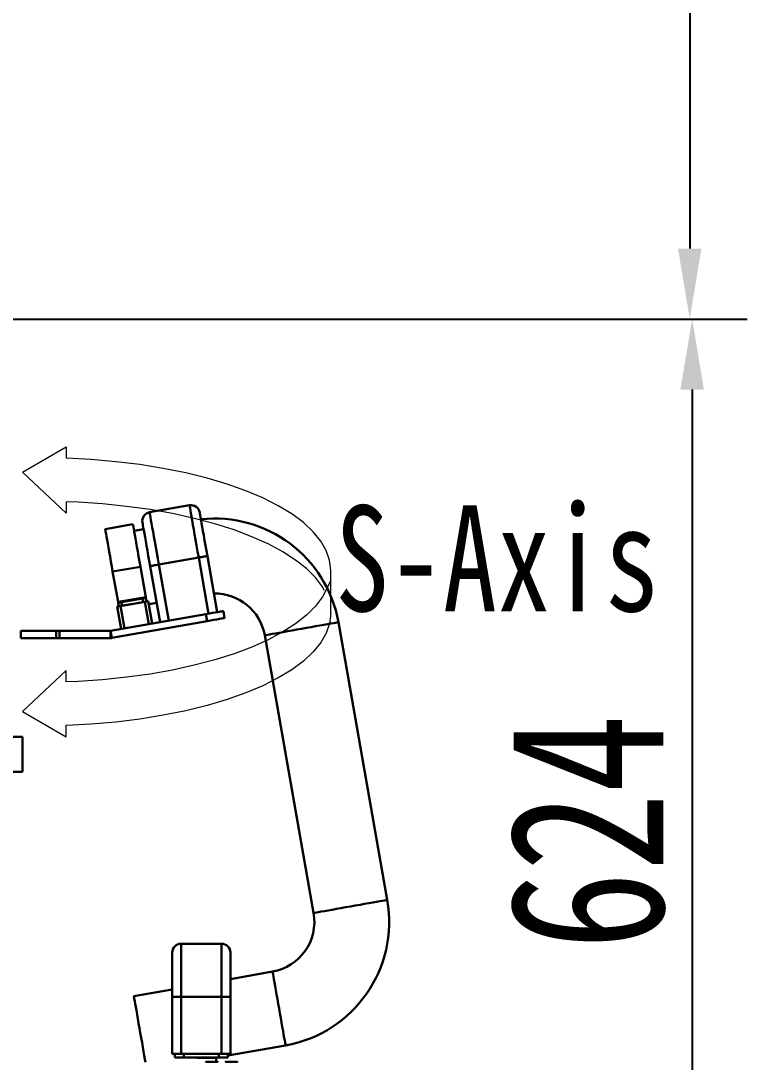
# Model space of a CAD drawing. Header units: millimetres. Extents: x 8 to 22425, y -1213 to 4973.
# Drawn here: x 10404 to 10817, y 3327 to 3918 of the extents above; entities that cross this region are included whole.
import ezdxf

# ---------------------------------------------------------------- set-up
doc = ezdxf.new("R2010")
doc.units = ezdxf.units.MM
doc.header["$PDSIZE"] = -1
doc.linetypes.add('CENTERX2', pattern=[20.32, 12.7, -2.54, 2.54, -2.54])
doc.layers.add('中心线层', color=1, linetype='CENTERX2')
doc.layers.add('文字层', color=7, linetype='Continuous', lineweight=25)
doc.styles.get("Standard").update_dxf_attribs({"font": 'hyswlongfangsong.ttf'})
doc.dimstyles.new('ISO-25', dxfattribs={"dimscale": 25, "dimtxt": 3.5, "dimasz": 1.6, "dimexe": 1.25, "dimexo": 0.625, "dimtad": 1, "dimdec": 0, "dimzin": 9, "dimdsep": 46, "dimtxsty": 'Standard', "dimcen": 2.5, "dimadec": 0, "dimazin": 2, "dimtfac": 1, "dimtdec": 0, "dimtofl": 0, "dimtmove": 0, "dimatfit": 3, "dimfxl": 1, "dimarcsym": 0})

# ---------------------------------------------------------------- blocks, each defined once
blk = doc.blocks.new('*D170')
at = {"color": 0, "lineweight": -2, "transparency": 16777216}
for p, q in [((10120.92, 3749.07), (10816.81, 3749.07)), ((10785.56, 3709.07), (10785.56, 3165.07)), ((10540.92, 3125.07), (10816.81, 3125.07))]:
    blk.add_line(p, q, dxfattribs=at)
at = {"color": 0, "transparency": 16777216}
for points in [[(10778.89, 3709.07), (10792.22, 3709.07), (10785.56, 3749.07)], [(10778.89, 3165.07), (10792.22, 3165.07), (10785.56, 3125.07)]]:
    blk.add_solid(points, dxfattribs=at)
at = {"layer": 'Defpoints', "color": 0, "transparency": 16777216}
for p in [(10105.3, 3749.07), (10525.3, 3125.07), (10785.56, 3125.07)]:
    blk.add_point(p, dxfattribs=at)
at = {"color": 0, "transparency": 16777216, "insert": (10726.18, 3457.98), "char_height": 87.5, "attachment_point": 5, "rotation": 90}
blk.add_mtext('624', dxfattribs=at)
blk = doc.blocks.new('*D173')
at = {"color": 0, "lineweight": -2, "transparency": 16777216}
for p, q in [((10120.92, 4329.07), (10815.43, 4329.07)), ((10784.18, 4289.07), (10784.18, 3789.07)), ((10120.92, 3749.07), (10815.43, 3749.07))]:
    blk.add_line(p, q, dxfattribs=at)
at = {"color": 0, "transparency": 16777216}
for points in [[(10777.51, 4289.07), (10790.84, 4289.07), (10784.18, 4329.07)], [(10777.51, 3789.07), (10790.84, 3789.07), (10784.18, 3749.07)]]:
    blk.add_solid(points, dxfattribs=at)
at = {"layer": 'Defpoints', "color": 0, "transparency": 16777216}
for p in [(10105.3, 4329.07), (10105.3, 3749.07), (10784.18, 3749.07)]:
    blk.add_point(p, dxfattribs=at)
at = {"color": 0, "transparency": 16777216, "insert": (10724.8, 4039.07), "char_height": 87.5, "attachment_point": 5, "rotation": 90}
blk.add_mtext('580', dxfattribs=at)
blk = doc.blocks.new('1111')
at = {"layer": '中心线层', "color": 0, "linetype": 'Continuous', "lineweight": 0}
for p, q in [((3648.14, -2830.89), (3672.84, -2816.56)), ((3672.84, -2816.56), (3672.84, -2823.05)), ((3687.08, -2823.77), (3672.84, -2823.05)), ((3701.1, -2824.98), (3687.08, -2823.77)), ((3714.8, -2826.65), (3701.1, -2824.98)), ((3728.07, -2828.77), (3714.8, -2826.65)), ((3740.81, -2831.34), (3728.07, -2828.77)), ((3672.84, -2854.23), (3648.14, -2830.89)), ((3752.92, -2834.32), (3740.81, -2831.34)), ((3764.32, -2837.71), (3752.92, -2834.32)), ((3774.91, -2841.46), (3764.32, -2837.71)), ((3784.61, -2845.56), (3774.91, -2841.46)), ((3672.84, -2847.74), (3672.84, -2854.23)), ((3679.63, -2848.03), (3672.84, -2847.8)), ((3693.55, -2848.96), (3679.63, -2848.03)), ((3793.36, -2849.96), (3784.61, -2845.56)), ((3707.21, -2850.35), (3693.55, -2848.96)), ((3720.52, -2852.19), (3707.21, -2850.35)), ((3733.36, -2854.47), (3720.52, -2852.19)), ((3801.07, -2854.65), (3793.36, -2849.96)), ((3745.66, -2857.16), (3733.36, -2854.47)), ((3757.31, -2860.25), (3745.66, -2857.16)), ((3768.24, -2863.71), (3757.31, -2860.25)), ((3807.71, -2859.58), (3801.07, -2854.65)), ((3813.2, -2864.71), (3807.71, -2859.58)), ((3778.35, -2867.53), (3768.24, -2863.71)), ((3817.52, -2870.01), (3813.2, -2864.71)), ((3787.59, -2871.66), (3778.35, -2867.53)), ((3795.87, -2876.09), (3787.59, -2871.66)), ((3820.63, -2875.43), (3817.52, -2870.01)), ((3803.15, -2880.78), (3795.87, -2876.09)), ((3822.5, -2880.94), (3820.63, -2875.43)), ((3809.35, -2885.69), (3803.15, -2880.78)), ((3823.13, -2886.49), (3822.5, -2880.94)), ((3814.45, -2890.78), (3809.35, -2885.69)), ((3823.13, -2911.19), (3823.13, -2886.49)), ((3823.13, -2911.19), (3823.13, -2886.49)), ((3818.4, -2896.03), (3814.45, -2890.78)), ((3823.13, -2892.5), (3818.4, -2901.65)), ((3818.4, -2901.65), (3814.45, -2906.9)), ((3819.45, -2898.07), (3818.4, -2896.03)), ((3814.45, -2906.9), (3809.35, -2912)), ((3809.35, -2912), (3803.15, -2916.91)), ((3823.13, -2911.19), (3822.5, -2916.74)), ((3803.15, -2916.91), (3795.87, -2921.59)), ((3822.5, -2916.74), (3820.63, -2922.25)), ((3795.87, -2921.59), (3787.59, -2926.02)), ((3820.63, -2922.25), (3817.52, -2927.67)), ((3778.35, -2930.15), (3768.24, -2933.97)), ((3787.59, -2926.02), (3778.35, -2930.15)), ((3817.52, -2927.67), (3813.2, -2932.97)), ((3768.24, -2933.97), (3757.31, -2937.43)), ((3813.2, -2932.97), (3807.71, -2938.1)), ((3745.66, -2940.52), (3733.36, -2943.21)), ((3757.31, -2937.43), (3745.66, -2940.52)), ((3801.07, -2943.03), (3793.36, -2947.72)), ((3807.71, -2938.1), (3801.07, -2943.03)), ((3672.84, -2943.39), (3648.14, -2966.73)), ((3672.84, -2949.88), (3672.84, -2943.39)), ((3693.55, -2948.72), (3679.63, -2949.65)), ((3707.21, -2947.33), (3693.55, -2948.72)), ((3720.52, -2945.49), (3707.21, -2947.33)), ((3733.36, -2943.21), (3720.52, -2945.49)), ((3793.36, -2947.72), (3784.61, -2952.13)), ((3679.63, -2949.65), (3672.84, -2949.88)), ((3784.61, -2952.13), (3774.91, -2956.22)), ((3764.32, -2959.98), (3752.92, -2963.36)), ((3774.91, -2956.22), (3764.32, -2959.98)), ((3740.81, -2966.34), (3728.07, -2968.91)), ((3752.92, -2963.36), (3740.81, -2966.34)), ((3648.14, -2966.73), (3672.84, -2981.06)), ((3714.8, -2971.04), (3701.1, -2972.71)), ((3728.07, -2968.91), (3714.8, -2971.04)), ((3687.08, -2973.91), (3672.84, -2974.63)), ((3672.84, -2981.06), (3672.84, -2974.58)), ((3701.1, -2972.71), (3687.08, -2973.91))]:
    blk.add_line(p, q, dxfattribs=at)

msp = doc.modelspace()

# ---------------------------------------------------------------- linework, layer by layer
at = {"color": 161, "lineweight": 30, "true_color": 0x67adff}
for p, q in [((10500.09, 3643.43), (10477.44, 3639.43)), ((10467.96, 3632.69), (10452.21, 3629.91)), ((10474.05, 3629.85), (10468.63, 3628.9)), ((10505.31, 3613.79), (10482.66, 3609.79)), ((10510.94, 3581.88), (10505.31, 3613.79)), ((10510.27, 3614.48), (10515.86, 3582.75)), ((10472.22, 3608.56), (10456.46, 3605.78)), ((10456.46, 3605.78), (10459.5, 3588.55)), ((10472.22, 3608.56), (10475.26, 3591.32)), ((10483.37, 3577.02), (10477.77, 3608.75)), ((10482.66, 3609.79), (10488.29, 3577.88)), ((10475.26, 3591.32), (10459.5, 3588.55)), ((10459.93, 3586.08), (10459.59, 3588.05)), ((10460.92, 3586.26), (10474.71, 3588.69)), ((10473.37, 3590.49), (10461.56, 3588.4)), ((10461.56, 3588.4), (10461.9, 3586.43)), ((10473.72, 3588.52), (10461.9, 3586.43)), ((10473.72, 3588.52), (10473.37, 3590.49)), ((10476.96, 3575.89), (10474.71, 3588.69)), ((10475.34, 3590.83), (10475.69, 3588.86)), ((10476.68, 3589.04), (10478.93, 3576.23)), ((10477, 3587.21), (10481.43, 3588)), ((10455.3, 3572.07), (10509.46, 3581.62)), ((10461.21, 3573.11), (10458.95, 3585.91)), ((10460.92, 3586.26), (10463.18, 3573.46)), ((10510.16, 3577.68), (10509.46, 3581.62)), ((10519.31, 3583.35), (10520.01, 3579.41)), ((10455.99, 3568.13), (10510.16, 3577.68)), ((10612.44, 3419.43), (10584.66, 3577)), ((10404.3, 3572.07), (10404.3, 3568.07)), ((10424.3, 3572.07), (10404.3, 3572.07)), ((10424.3, 3568.07), (10424.3, 3572.07)), ((10424.3, 3572.07), (10426.3, 3572.07)), ((10426.3, 3572.07), (10426.3, 3568.07)), ((10426.3, 3572.07), (10455.3, 3572.07)), ((10455.3, 3568.07), (10455.3, 3572.07)), ((10455.99, 3568.13), (10455.3, 3572.07)), ((10542.8, 3569.62), (10570.59, 3412.05)), ((10404.3, 3568.07), (10424.3, 3568.07)), ((10426.3, 3568.07), (10424.3, 3568.07)), ((10426.3, 3568.07), (10455.3, 3568.07)), ((10355.3, 3512.07), (10405.3, 3512.07)), ((10405.3, 3512.07), (10405.3, 3492.07)), ((10405.3, 3492.07), (10355.3, 3492.07)), ((10518.3, 3394.57), (10495.3, 3394.57)), ((10495.3, 3394.57), (10495.3, 3364.47)), ((10518.3, 3364.47), (10518.3, 3394.57)), ((10490.3, 3364.29), (10490.3, 3389.57)), ((10523.3, 3389.57), (10523.3, 3364.29)), ((10547.26, 3378.75), (10523.3, 3374.52)), ((10490.3, 3368.7), (10468.48, 3364.86)), ((10490.3, 3332.07), (10490.3, 3364.29)), ((10495.3, 3364.47), (10495.3, 3332.07)), ((10518.3, 3364.47), (10495.3, 3364.47)), ((10518.3, 3332.07), (10518.3, 3364.47)), ((10523.3, 3364.29), (10523.3, 3332.07)), ((10521.8, 3331.1), (10554.65, 3336.89)), ((10491.8, 3332.07), (10490.3, 3332.07)), ((10491.8, 3330.07), (10491.8, 3332.07)), ((10491.8, 3332.07), (10496.8, 3332.07)), ((10496.8, 3330.07), (10491.8, 3330.07)), ((10496.8, 3332.07), (10496.8, 3330.07)), ((10516.8, 3332.07), (10496.8, 3332.07)), ((10516.8, 3330.07), (10496.8, 3330.07)), ((10515.3, 3329.87), (10504.24, 3329.87)), ((10509.51, 3327.57), (10515.87, 3327.57)), ((10515.3, 3329.96), (10515.92, 3330.07)), ((10515.3, 3329.87), (10515.3, 3327.57)), ((10515.87, 3327.57), (10516.11, 3327.57)), ((10516.8, 3330.07), (10516.8, 3332.07)), ((10516.8, 3332.07), (10521.8, 3332.07)), ((10521.8, 3330.07), (10516.8, 3330.07)), ((10520.62, 3327.57), (10527.22, 3327.57)), ((10521.8, 3332.07), (10521.8, 3330.07)), ((10523.3, 3332.07), (10521.8, 3332.07))]:
    msp.add_line(p, q, dxfattribs=at)
at = {"color": 161, "lineweight": 30, "true_color": 0x67adff, "flags": 128}
for points in [[(10505.31, 3613.79), (10504.72, 3617.17), (10504.13, 3620.5), (10503.56, 3623.72), (10503.02, 3626.8), (10502.51, 3629.71), (10502.03, 3632.41), (10501.6, 3634.87), (10501.21, 3637.06), (10500.88, 3638.96), (10500.6, 3640.54), (10500.38, 3641.79), (10500.22, 3642.7), (10500.12, 3643.25), (10500.09, 3643.43)], [(10477.44, 3639.43), (10477.47, 3639.25), (10477.57, 3638.7), (10477.72, 3637.8), (10477.95, 3636.55), (10478.23, 3634.96), (10478.56, 3633.06), (10478.95, 3630.87), (10479.38, 3628.41), (10479.86, 3625.71), (10480.37, 3622.81), (10480.91, 3619.72), (10481.48, 3616.5), (10482.07, 3613.18), (10482.66, 3609.79)], [(10505.88, 3639.37), (10505.91, 3639.19), (10506, 3638.66), (10506.16, 3637.78), (10506.37, 3636.57), (10506.64, 3635.04), (10506.97, 3633.21), (10507.34, 3631.1), (10507.75, 3628.75), (10508.2, 3626.19), (10508.69, 3623.44), (10509.2, 3620.54), (10509.73, 3617.54), (10510.27, 3614.48)], [(10452.21, 3629.91), (10452.24, 3629.73), (10452.33, 3629.21), (10452.48, 3628.34), (10452.69, 3627.14), (10452.96, 3625.64), (10453.28, 3623.84), (10453.64, 3621.78), (10454.05, 3619.49), (10454.48, 3616.99), (10454.95, 3614.34), (10455.44, 3611.55), (10455.95, 3608.69), (10456.46, 3605.78)], [(10467.96, 3632.69), (10468, 3632.51), (10468.09, 3631.99), (10468.24, 3631.12), (10468.45, 3629.92), (10468.72, 3628.42), (10469.03, 3626.62), (10469.4, 3624.56), (10469.8, 3622.27), (10470.24, 3619.77), (10470.71, 3617.11), (10471.2, 3614.33), (10471.71, 3611.47), (10472.22, 3608.56)], [(10477.77, 3608.75), (10477.23, 3611.81), (10476.7, 3614.81), (10476.19, 3617.71), (10475.71, 3620.46), (10475.25, 3623.02), (10474.84, 3625.37), (10474.47, 3627.48), (10474.14, 3629.31), (10473.87, 3630.84), (10473.66, 3632.05), (10473.51, 3632.93), (10473.41, 3633.46), (10473.38, 3633.64)], [(10459.5, 3588.55), (10459.52, 3588.45), (10459.53, 3588.36), (10459.55, 3588.27), (10459.56, 3588.2), (10459.57, 3588.14), (10459.58, 3588.09), (10459.59, 3588.06), (10459.59, 3588.05)], [(10459.59, 3588.05), (10459.63, 3588.06), (10459.74, 3588.08), (10459.92, 3588.11), (10460.16, 3588.16), (10460.46, 3588.21), (10460.8, 3588.27), (10461.17, 3588.33), (10461.56, 3588.4)], [(10473.37, 3590.49), (10473.76, 3590.55), (10474.13, 3590.62), (10474.47, 3590.68), (10474.77, 3590.73), (10475.01, 3590.77), (10475.19, 3590.81), (10475.31, 3590.83), (10475.34, 3590.83)], [(10474.71, 3588.69), (10475.09, 3588.76), (10475.46, 3588.82), (10475.8, 3588.88), (10476.1, 3588.93), (10476.34, 3588.98), (10476.53, 3589.01), (10476.64, 3589.03), (10476.68, 3589.04)], [(10475.26, 3591.32), (10475.27, 3591.23), (10475.29, 3591.14), (10475.31, 3591.05), (10475.32, 3590.98), (10475.33, 3590.92), (10475.34, 3590.87), (10475.34, 3590.84), (10475.34, 3590.83)], [(10458.95, 3585.91), (10458.99, 3585.92), (10459.1, 3585.94), (10459.28, 3585.97), (10459.53, 3586.01), (10459.83, 3586.07), (10460.17, 3586.13), (10460.54, 3586.19), (10460.92, 3586.26)], [(10509.46, 3581.62), (10511.38, 3581.96), (10513.23, 3582.28), (10514.93, 3582.58), (10516.43, 3582.84), (10517.65, 3583.06), (10518.56, 3583.22), (10519.12, 3583.32), (10519.31, 3583.35)], [(10520.01, 3579.41), (10519.82, 3579.38), (10519.26, 3579.28), (10518.35, 3579.12), (10517.12, 3578.91), (10515.63, 3578.64), (10513.93, 3578.34), (10512.08, 3578.02), (10510.16, 3577.68)], [(10542.8, 3569.62), (10542.98, 3569.66), (10543.52, 3569.75), (10544.4, 3569.91), (10545.61, 3570.12), (10547.13, 3570.39), (10548.93, 3570.7), (10550.99, 3571.07), (10553.27, 3571.47), (10555.72, 3571.9), (10558.31, 3572.36), (10561, 3572.83), (10563.73, 3573.31), (10566.46, 3573.8), (10569.15, 3574.27), (10571.74, 3574.73), (10574.19, 3575.16), (10576.47, 3575.56), (10578.53, 3575.92), (10580.33, 3576.24), (10581.85, 3576.51), (10583.06, 3576.72), (10583.94, 3576.88), (10584.48, 3576.97), (10584.66, 3577)], [(10570.59, 3412.05), (10570.76, 3412.09), (10571.3, 3412.18), (10572.18, 3412.34), (10573.39, 3412.55), (10574.91, 3412.82), (10576.72, 3413.14), (10578.77, 3413.5), (10581.05, 3413.9), (10583.5, 3414.33), (10586.1, 3414.79), (10588.78, 3415.26), (10591.51, 3415.74), (10594.24, 3416.23), (10596.93, 3416.7), (10599.52, 3417.16), (10601.98, 3417.59), (10604.25, 3417.99), (10606.31, 3418.35), (10608.12, 3418.67), (10609.64, 3418.94), (10610.85, 3419.15), (10611.73, 3419.31), (10612.26, 3419.4), (10612.44, 3419.43)], [(10547.26, 3378.75), (10547.3, 3378.57), (10547.39, 3378.04), (10547.55, 3377.16), (10547.76, 3375.95), (10548.03, 3374.42), (10548.35, 3372.62), (10548.71, 3370.56), (10549.11, 3368.29), (10549.54, 3365.83), (10550, 3363.24), (10550.47, 3360.55), (10550.96, 3357.82), (10551.44, 3355.09), (10551.91, 3352.41), (10552.37, 3349.81), (10552.8, 3347.36), (10553.2, 3345.08), (10553.56, 3343.02), (10553.88, 3341.22), (10554.15, 3339.7), (10554.36, 3338.49), (10554.52, 3337.61), (10554.61, 3337.07), (10554.65, 3336.89), (10554.65, 3336.89)], [(10468.48, 3364.86), (10468.51, 3364.68), (10468.61, 3364.14), (10468.76, 3363.26), (10468.97, 3362.05), (10469.24, 3360.53), (10469.56, 3358.73), (10469.92, 3356.67), (10470.33, 3354.39), (10470.76, 3351.94), (10471.22, 3349.35), (10471.69, 3346.66), (10472.17, 3343.93), (10472.65, 3341.2), (10473.13, 3338.51), (10473.58, 3335.92), (10474.02, 3333.47), (10474.42, 3331.19), (10474.78, 3329.13), (10475.1, 3327.33)]]:
    msp.add_lwpolyline(points, dxfattribs=at)
at = {"color": 161, "lineweight": 30, "true_color": 0x67adff}
for centre, radius, start, end in [((10500.96, 3638.5), 5, 10, 100), ((10478.3, 3634.51), 5, 100, 190), ((10514.49, 3564.63), 71.25, 10, 96.37891), ((10514.49, 3564.63), 28.75, 10, 90.99494), ((10455.3, 3572.07), 4, 270, 280), ((10542.27, 3407.06), 71.25, 280, 10), ((10542.27, 3407.06), 28.75, 280, 10), ((10495.3, 3389.57), 5, 90, 180), ((10518.3, 3389.57), 5, 0, 90), ((10509.51, 3327.37), 0.2, 90, 180), ((10516.11, 3327.37), 0.2, 0, 90), ((10520.62, 3327.37), 0.2, 90, 180), ((10527.22, 3327.37), 0.2, 0, 90)]:
    msp.add_arc(centre, radius, start, end, dxfattribs=at)
for points, knots in [([(10505.31, 3613.79), (10505.87, 3613.88), (10506.98, 3614.07), (10508.45, 3614.3), (10509.58, 3614.46), (10510.15, 3614.51), (10510.27, 3614.49), (10510.27, 3614.48), (10510.27, 3614.48)], [0, 0, 0, 0, 0.214519, 0.429035, 0.643605, 0.858297, 0.993395, 1, 1, 1, 1]), ([(10477.77, 3608.75), (10477.77, 3608.75), (10477.77, 3608.76), (10477.87, 3608.81), (10478.42, 3608.96), (10479.54, 3609.2), (10481, 3609.49), (10482.11, 3609.69), (10482.66, 3609.79)], [0, 0, 0, 0, 0.006605, 0.141703, 0.356396, 0.570968, 0.785483, 1, 1, 1, 1]), ([(10490.3, 3364.29), (10490.3, 3364.29), (10490.3, 3364.3), (10490.41, 3364.34), (10490.98, 3364.39), (10492.12, 3364.43), (10493.61, 3364.46), (10494.74, 3364.46), (10495.3, 3364.47)], [0, 0, 0, 0, 0.006605, 0.141702, 0.356396, 0.570967, 0.785483, 1, 1, 1, 1]), ([(10518.3, 3364.47), (10518.86, 3364.46), (10519.98, 3364.46), (10521.48, 3364.43), (10522.62, 3364.39), (10523.19, 3364.34), (10523.3, 3364.3), (10523.3, 3364.29), (10523.3, 3364.29)], [0, 0, 0, 0, 0.214517, 0.429033, 0.643604, 0.858298, 0.993395, 1, 1, 1, 1]), ([(10515.3, 3329.87), (10515.3, 3329.92), (10515.3, 3329.99), (10515.3, 3330.05), (10515.3, 3330.07)], [0, 0, 0, 0, 0.690009, 1, 1, 1, 1])]:
    msp.add_open_spline(points, degree=3, knots=knots, dxfattribs=at)

# ---------------------------------------------------------------- block references
at = {"layer": '文字层', "linetype": 'Continuous', "lineweight": 15}
msp.add_blockref('1111', (6757.15, 6493.13), dxfattribs=at)

# ---------------------------------------------------------------- texts
at = {"layer": '文字层', "linetype": 'Continuous', "lineweight": 15, "insert": (10582.81, 3643.3), "char_height": 60, "attachment_point": 1}
msp.add_mtext('S-Axis', dxfattribs=at)

# ---------------------------------------------------------------- dimensions: what is measured, and where the dimension line sits
dim = msp.add_aligned_dim(p1=(10105.3, 4329.07), p2=(10105.3, 3749.07), distance=678.88, dimstyle='ISO-25')
dim.commit()
dim.dimension.update_dxf_attribs({"geometry": '*D173', "text_midpoint": (10724.8, 4039.07)})
dim = msp.add_linear_dim(base=(10785.56, 3125.07), p1=(10105.3, 3749.07), p2=(10525.3, 3125.07), angle=90, dimstyle='ISO-25')
dim.commit()
dim.dimension.update_dxf_attribs({"geometry": '*D170', "text_midpoint": (10785.56, 3457.98), "dimtype": 160})

doc.saveas('drawing.dxf')
